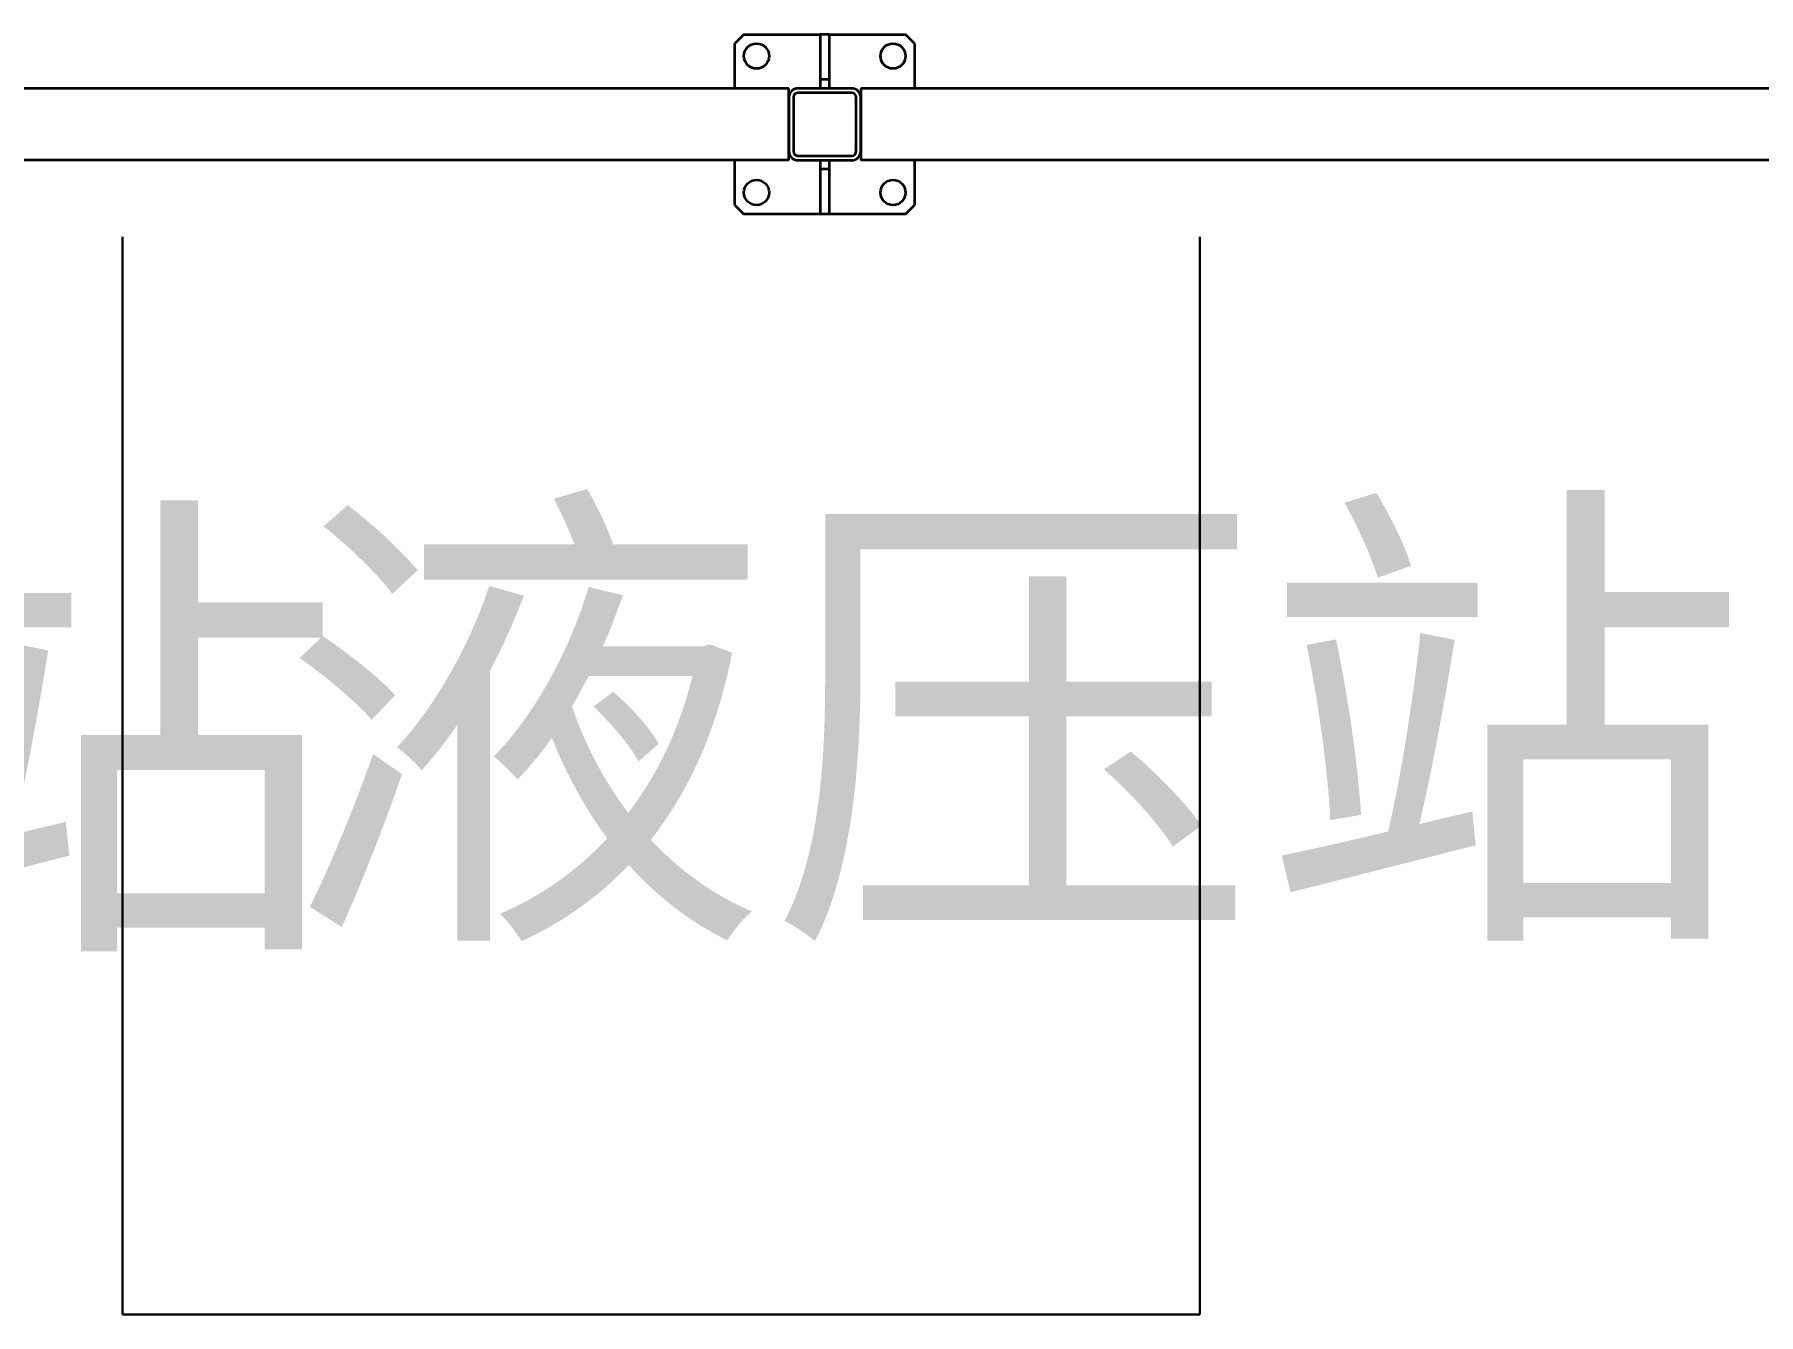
# Model space of a CAD drawing. Header units: millimetres. Extents: x 914 to 910632, y -176 to 682692.
# Drawn here: x 30528 to 31488, y 16882 to 17595 of the extents above; entities that cross this region are included whole.
import ezdxf

# ---------------------------------------------------------------- set-up
doc = ezdxf.new("R2010")
doc.units = ezdxf.units.MM
doc.layers.add('绘图', color=7, linetype='Continuous', lineweight=30)
doc.styles.get("Standard").update_dxf_attribs({"font": 'arial.ttf'})

# ---------------------------------------------------------------- blocks, each defined once
blk = doc.blocks.new('后右')
at = {"color": 4, "linetype": 'Continuous', "lineweight": 35}
for p, q in [((1204818.75, -780647.28), (1204818.75, -779547.28)), ((1204858.75, -780647.28), (1204858.75, -779547.28)), ((1204793.75, -780617.28), (1204788.75, -780622.28)), ((1204788.75, -780664.78), (1204788.75, -780622.28)), ((1204793.75, -780617.28), (1204818.75, -780617.28)), ((1204858.75, -780617.28), (1204883.75, -780617.28)), ((1204888.75, -780622.28), (1204883.75, -780617.28)), ((1204888.75, -780622.28), (1204888.75, -780664.78)), ((1204818.75, -780647.28), (1204858.75, -780647.28)), ((1204853.75, -780647.28), (1204823.75, -780647.28)), ((1204853.75, -780649.78), (1204823.75, -780649.78)), ((1204818.75, -780652.28), (1204818.75, -780682.28)), ((1204821.25, -780652.28), (1204821.25, -780682.28)), ((1204856.25, -780682.28), (1204856.25, -780652.28)), ((1204858.75, -780682.28), (1204858.75, -780652.28)), ((1204788.75, -780669.78), (1204788.75, -780664.78)), ((1204813.75, -780664.78), (1204788.75, -780664.78)), ((1204788.75, -780712.28), (1204788.75, -780669.78)), ((1204813.75, -780669.78), (1204788.75, -780669.78)), ((1204813.75, -780669.78), (1204813.75, -780664.78)), ((1204818.75, -780664.78), (1204813.75, -780664.78)), ((1204818.75, -780669.78), (1204813.75, -780669.78)), ((1204863.75, -780664.78), (1204858.75, -780664.78)), ((1204863.75, -780669.78), (1204858.75, -780669.78)), ((1204863.75, -780669.78), (1204863.75, -780664.78)), ((1204888.75, -780664.78), (1204863.75, -780664.78)), ((1204888.75, -780669.78), (1204863.75, -780669.78)), ((1204888.75, -780669.78), (1204888.75, -780664.78)), ((1204888.75, -780669.78), (1204888.75, -780712.28)), ((1204858.75, -780687.28), (1204818.75, -780687.28)), ((1204818.75, -781787.28), (1204818.75, -780687.28)), ((1204823.75, -780684.78), (1204853.75, -780684.78)), ((1204823.75, -780687.28), (1204853.75, -780687.28)), ((1204858.75, -781787.28), (1204858.75, -780687.28)), ((1204788.75, -780712.28), (1204793.75, -780717.28)), ((1204818.75, -780717.28), (1204793.75, -780717.28)), ((1204883.75, -780717.28), (1204858.75, -780717.28)), ((1204883.75, -780717.28), (1204888.75, -780712.28))]:
    blk.add_line(p, q, dxfattribs=at)
for centre in [(1204800.75, -780629.28), (1204876.75, -780629.28), (1204800.75, -780705.28), (1204876.75, -780705.28)]:
    blk.add_circle(centre, 7, dxfattribs=at)
for centre, radius, start, end in [((1204823.75, -780652.28), 5, 90, 180), ((1204823.75, -780652.28), 2.5, 90, 180), ((1204853.75, -780652.28), 5, 0, 90), ((1204853.75, -780652.28), 2.5, 0, 90), ((1204823.75, -780682.28), 5, 180, 270), ((1204823.75, -780682.28), 2.5, 180, 270), ((1204853.75, -780682.28), 2.5, 270, 0), ((1204853.75, -780682.28), 5, 270, 0)]:
    blk.add_arc(centre, radius, start, end, dxfattribs=at)

msp = doc.modelspace()

# ---------------------------------------------------------------- linework, layer by layer
at = {"layer": '绘图', "color": 3}
for p, q in [((30577.337, 16881.915), (30577.337, 17481.915)), ((31177.337, 17481.915), (31177.337, 16881.915)), ((31177.337, 16881.915), (30577.337, 16881.915))]:
    msp.add_line(p, q, dxfattribs=at)

# ---------------------------------------------------------------- block references
at = {"color": 4, "lineweight": 30, "rotation": 90}
msp.add_blockref('后右', (-749698.86, -1187294.135), dxfattribs=at)

# ---------------------------------------------------------------- texts
at = {"layer": '绘图', "color": 3, "char_height": 200, "attachment_point": 1}
for insert in [(30664.497, 17311.579), (29881.252, 17305.755)]:
    msp.add_mtext_dynamic_manual_height_columns('液压站', width=1618.2609, gutter_width=31941.471, heights=[0], dxfattribs=dict(at, insert=insert))

doc.saveas('drawing.dxf')
